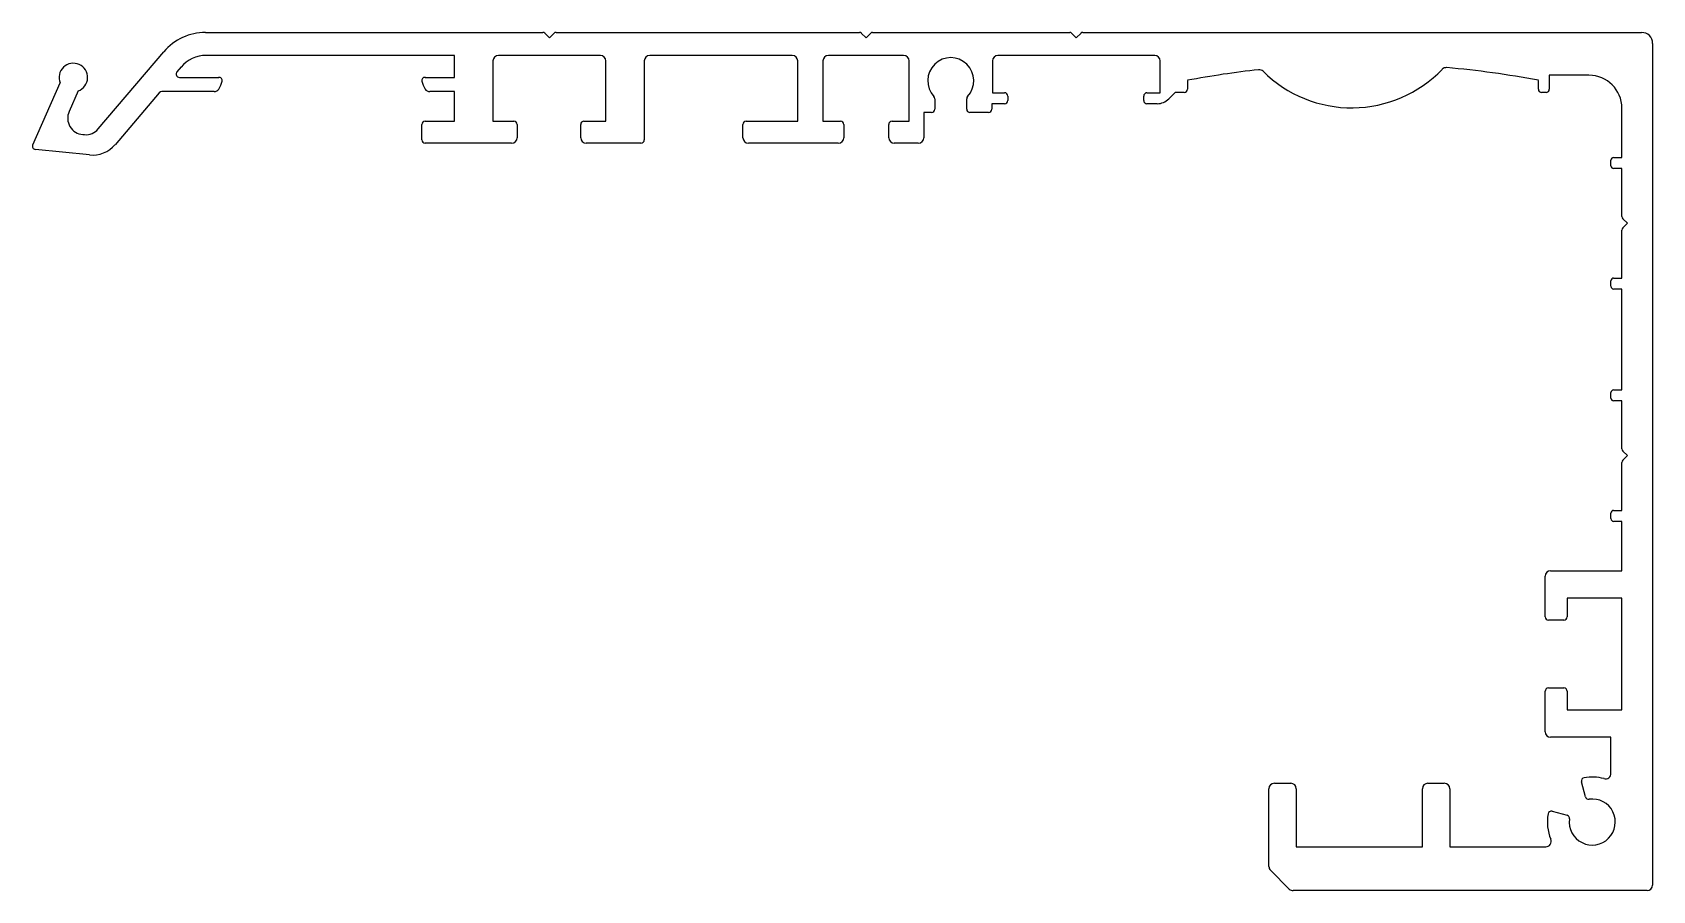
# Model space of a CAD drawing. Extents: x 2763 to 2911, y 1621 to 1700.
import ezdxf

# ---------------------------------------------------------------- set-up
doc = ezdxf.new("R2010")
doc.units = 0
doc.layers.get('0').update_dxf_attribs({"linetype": 'CONTINUOUS'})

msp = doc.modelspace()

# ---------------------------------------------------------------- linework, layer by layer
at = {"linetype": 'BYBLOCK'}
for p, q in [((2778.58, 1699.52), (2809.34, 1699.52)), ((2809.52, 1699.45), (2809.95, 1699.02)), ((2809.95, 1699.02), (2810.37, 1699.45)), ((2810.55, 1699.52), (2838.23, 1699.52)), ((2838.4, 1699.45), (2838.83, 1699.02)), ((2838.83, 1699.02), (2839.26, 1699.45)), ((2839.43, 1699.52), (2857.41, 1699.52)), ((2857.58, 1699.45), (2858.01, 1699.02)), ((2858.01, 1699.02), (2858.44, 1699.45)), ((2858.61, 1699.52), (2909.58, 1699.52)), ((2910.58, 1698.52), (2910.58, 1621.72)), ((2768.79, 1690.72), (2774.77, 1697.76)), ((2801.3, 1697.42), (2778.63, 1697.42)), ((2801.3, 1695.42), (2801.3, 1697.42)), ((2804.8, 1696.92), (2804.8, 1691.42)), ((2814.6, 1697.42), (2805.3, 1697.42)), ((2815.1, 1691.42), (2815.1, 1696.92)), ((2818.6, 1696.92), (2818.6, 1689.72)), ((2832.1, 1697.42), (2819.1, 1697.42)), ((2832.6, 1691.42), (2832.6, 1696.92)), ((2834.9, 1696.92), (2834.9, 1691.42)), ((2842.26, 1697.42), (2835.4, 1697.42)), ((2842.76, 1691.42), (2842.76, 1696.92)), ((2850.36, 1696.92), (2850.36, 1694.02)), ((2865.16, 1697.42), (2850.86, 1697.42)), ((2865.66, 1694.02), (2865.66, 1696.92)), ((2776.35, 1696.37), (2775.96, 1695.92)), ((2776.19, 1695.42), (2779.8, 1695.42)), ((2798.6, 1695.42), (2801.3, 1695.42)), ((2904.78, 1695.62), (2901.16, 1695.62)), ((2901.16, 1695.62), (2901.16, 1694.35)), ((2762.81, 1689.27), (2765.32, 1694.92)), ((2766.97, 1694.19), (2766.13, 1692.31)), ((2774.35, 1694.02), (2770.32, 1689.28)), ((2779.36, 1694.12), (2774.58, 1694.12)), ((2801.3, 1694.12), (2799.03, 1694.12)), ((2801.3, 1691.42), (2801.3, 1694.12)), ((2850.36, 1694.02), (2851.46, 1694.02)), ((2864.46, 1694.02), (2865.66, 1694.02)), ((2867.02, 1694.05), (2866.45, 1693.47)), ((2867.86, 1694.05), (2867.02, 1694.05)), ((2868.16, 1695.15), (2868.16, 1694.35)), ((2900.16, 1694.35), (2900.16, 1695.15)), ((2900.86, 1694.05), (2900.46, 1694.05)), ((2845.11, 1693.47), (2845.11, 1692.51)), ((2848.01, 1692.51), (2848.01, 1693.47)), ((2851.46, 1693.02), (2850.31, 1693.02)), ((2850.31, 1693.02), (2850.31, 1692.51)), ((2851.76, 1693.72), (2851.76, 1693.32)), ((2864.16, 1693.32), (2864.16, 1693.72)), ((2865.38, 1693.02), (2864.46, 1693.02)), ((2907.78, 1688.11), (2907.78, 1692.62)), ((2798.3, 1689.72), (2798.3, 1691.12)), ((2798.6, 1691.42), (2801.3, 1691.42)), ((2804.8, 1691.42), (2806.7, 1691.42)), ((2807, 1691.12), (2807, 1689.92)), ((2812.8, 1689.92), (2812.8, 1691.12)), ((2813.1, 1691.42), (2815.1, 1691.42)), ((2827.6, 1689.92), (2827.6, 1691.12)), ((2827.9, 1691.42), (2832.6, 1691.42)), ((2834.9, 1691.42), (2836.5, 1691.42)), ((2836.8, 1691.12), (2836.8, 1689.92)), ((2840.9, 1689.92), (2840.9, 1691.12)), ((2841.2, 1691.42), (2842.76, 1691.42)), ((2844.81, 1692.21), (2844.1, 1692.21)), ((2844.1, 1692.21), (2844.1, 1689.92)), ((2850.01, 1692.21), (2848.31, 1692.21)), ((2767.38, 1690.21), (2767.53, 1690.2)), ((2806.5, 1689.42), (2798.6, 1689.42)), ((2818.3, 1689.42), (2813.3, 1689.42)), ((2836.3, 1689.42), (2828.1, 1689.42)), ((2843.6, 1689.42), (2841.4, 1689.42)), ((2767.99, 1688.35), (2763.05, 1688.85)), ((2907.03, 1688.11), (2907.78, 1688.11)), ((2906.78, 1687.36), (2906.78, 1687.86)), ((2907.78, 1687.11), (2907.03, 1687.11)), ((2907.78, 1682.73), (2907.78, 1687.11)), ((2908.28, 1682.11), (2907.87, 1682.52)), ((2907.87, 1681.69), (2908.28, 1682.11)), ((2907.78, 1677.11), (2907.78, 1681.48)), ((2906.78, 1676.36), (2906.78, 1676.86)), ((2907.03, 1677.11), (2907.78, 1677.11)), ((2907.78, 1676.11), (2907.03, 1676.11)), ((2907.78, 1666.91), (2907.78, 1676.11)), ((2906.78, 1666.16), (2906.78, 1666.66)), ((2907.03, 1666.91), (2907.78, 1666.91)), ((2907.78, 1665.91), (2907.03, 1665.91)), ((2907.78, 1661.53), (2907.78, 1665.91)), ((2908.28, 1660.91), (2907.87, 1661.32)), ((2907.78, 1655.91), (2907.78, 1660.28)), ((2907.87, 1660.49), (2908.28, 1660.91)), ((2906.78, 1655.16), (2906.78, 1655.66)), ((2907.03, 1655.91), (2907.78, 1655.91)), ((2907.78, 1654.91), (2907.03, 1654.91)), ((2907.78, 1650.41), (2907.78, 1654.91)), ((2900.78, 1646.21), (2900.78, 1649.91)), ((2901.28, 1650.41), (2907.78, 1650.41)), ((2902.78, 1647.91), (2902.78, 1646.21)), ((2907.78, 1647.91), (2902.78, 1647.91)), ((2907.78, 1637.71), (2907.78, 1647.91)), ((2902.48, 1645.91), (2901.08, 1645.91)), ((2900.78, 1635.71), (2900.78, 1639.41)), ((2901.08, 1639.71), (2902.48, 1639.71)), ((2902.78, 1639.41), (2902.78, 1637.71)), ((2902.78, 1637.71), (2907.78, 1637.71)), ((2906.78, 1635.21), (2901.28, 1635.21)), ((2906.78, 1631.92), (2906.78, 1635.21)), ((2875.58, 1623.43), (2875.58, 1630.52)), ((2876.08, 1631.02), (2877.58, 1631.02)), ((2878.08, 1630.52), (2878.08, 1625.22)), ((2889.58, 1625.22), (2889.58, 1630.52)), ((2890.08, 1631.02), (2891.58, 1631.02)), ((2892.08, 1630.52), (2892.08, 1625.22)), ((2904.46, 1629.78), (2904.1, 1631.14)), ((2901.42, 1628.46), (2902.78, 1628.1)), ((2878.08, 1625.22), (2889.58, 1625.22)), ((2892.08, 1625.22), (2900.83, 1625.22)), ((2877.44, 1621.37), (2875.73, 1623.08)), ((2910.08, 1621.22), (2877.79, 1621.22))]:
    msp.add_line(p, q, dxfattribs=at)
for centre, radius, start, end in [((2778.58, 1694.52), 5, 90, 139.6337), ((2809.34, 1699.27), 0.25, 45, 90), ((2810.55, 1699.27), 0.25, 90, 135), ((2838.23, 1699.27), 0.25, 45, 90), ((2839.43, 1699.27), 0.25, 90, 135), ((2857.41, 1699.27), 0.25, 45, 90), ((2858.61, 1699.27), 0.25, 90, 135), ((2909.58, 1698.52), 1, 0, 90), ((2778.63, 1694.42), 3, 90, 139.6337), ((2805.3, 1696.92), 0.5, 90, 180), ((2814.6, 1696.92), 0.5, 0, 90), ((2819.1, 1696.92), 0.5, 90, 180), ((2832.1, 1696.92), 0.5, 0, 90), ((2835.4, 1696.92), 0.5, 90, 180), ((2842.26, 1696.92), 0.5, 0, 90), ((2846.56, 1695.12), 2.1, 316.8166, 223.1834), ((2850.86, 1696.92), 0.5, 90, 180), ((2865.16, 1696.92), 0.5, 0, 90), ((2766.52, 1695.41), 1.3, 289.85, 202.2239), ((2776.19, 1695.72), 0.3, 139.6337, 270), ((2779.8, 1695.13), 0.298, 349.4086, 90.4272), ((2798.6, 1695.13), 0.298, 89.5728, 190.5914), ((2884.16, 1610.45), 86.2, 96.3364, 100.697), ((2874.7, 1695.62), 0.5, 45.1604, 96.3364), ((2883.13, 1704.1), 11.46, 225.1604, 316.0928), ((2891.75, 1695.81), 0.5, 84.9168, 136.0928), ((2884.16, 1610.45), 86.2, 79.303, 84.9168), ((2904.78, 1692.62), 3, 0, 90), ((2774.58, 1693.82), 0.3, 90, 139.6337), ((2779.36, 1694.62), 0.5, 270, 327.8892), ((2777.63, 1695.71), 2.54, 327.8892, 345.4655), ((2800.76, 1695.71), 2.54, 194.5345, 212.1108), ((2799.03, 1694.62), 0.5, 212.1108, 270), ((2851.46, 1693.72), 0.3, 0, 90), ((2864.46, 1693.72), 0.3, 90, 180), ((2867.86, 1694.35), 0.3, 270, 0), ((2900.46, 1694.35), 0.3, 180, 270), ((2900.86, 1694.35), 0.3, 270, 0), ((2767.5, 1691.7), 1.5, 156.037, 265.4928), ((2844.81, 1692.51), 0.3, 270, 0), ((2844.81, 1693.47), 0.3, 0, 43.1834), ((2848.31, 1693.47), 0.3, 136.8166, 180), ((2848.31, 1692.51), 0.3, 180, 270), ((2850.01, 1692.51), 0.3, 270, 0), ((2851.46, 1693.32), 0.3, 270, 0), ((2864.46, 1693.32), 0.3, 180, 270), ((2865.38, 1694.52), 1.5, 270, 315.709), ((2798.6, 1691.12), 0.3, 90, 180), ((2806.7, 1691.12), 0.3, 0, 90), ((2813.1, 1691.12), 0.3, 90, 180), ((2827.9, 1691.12), 0.3, 90, 180), ((2836.5, 1691.12), 0.3, 0, 90), ((2841.2, 1691.12), 0.3, 90, 180), ((2767.65, 1691.69), 1.5, 265.4928, 319.6337), ((2798.6, 1689.72), 0.3, 180, 270), ((2806.5, 1689.92), 0.5, 270, 0), ((2813.3, 1689.92), 0.5, 180, 270), ((2818.3, 1689.72), 0.3, 270, 0), ((2828.1, 1689.92), 0.5, 180, 270), ((2836.3, 1689.92), 0.5, 270, 0), ((2841.4, 1689.92), 0.5, 180, 270), ((2843.6, 1689.92), 0.5, 270, 0), ((2763.08, 1689.15), 0.3, 156.037, 264.1722), ((2768.26, 1691.03), 2.7, 264.1722, 319.6337), ((2907.03, 1687.86), 0.25, 90, 180), ((2907.03, 1687.36), 0.25, 180, 270), ((2908.08, 1682.73), 0.3, 180, 225), ((2908.08, 1681.48), 0.3, 135, 180), ((2907.03, 1676.86), 0.25, 90, 180), ((2907.03, 1676.36), 0.25, 180, 270), ((2907.03, 1666.66), 0.25, 90, 180), ((2907.03, 1666.16), 0.25, 180, 270), ((2908.08, 1661.53), 0.3, 180, 225), ((2908.08, 1660.28), 0.3, 135, 180), ((2907.03, 1655.66), 0.25, 90, 180), ((2907.03, 1655.16), 0.25, 180, 270), ((2901.28, 1649.91), 0.5, 90, 180), ((2901.08, 1646.21), 0.3, 180, 270), ((2902.48, 1646.21), 0.3, 270, 0), ((2901.08, 1639.41), 0.3, 90, 180), ((2902.48, 1639.41), 0.3, 0, 90), ((2901.28, 1635.71), 0.5, 180, 270), ((2906.28, 1631.92), 0.5, 254.8412, 0), ((2876.08, 1630.52), 0.5, 90, 180), ((2877.58, 1630.52), 0.5, 0, 90), ((2890.08, 1630.52), 0.5, 90, 180), ((2891.58, 1630.52), 0.5, 0, 90), ((2904.39, 1631.22), 0.3, 100.4719, 195), ((2905.08, 1627.48), 4.1, 74.8412, 100.4719), ((2905.08, 1627.48), 2.1, 172.1808, 97.8192), ((2904.75, 1629.86), 0.3, 195, 277.8192), ((2905.08, 1627.48), 4.1, 169.5281, 202.4731), ((2901.34, 1628.17), 0.3, 75, 169.5281), ((2902.7, 1627.81), 0.3, 352.1808, 75), ((2900.83, 1625.72), 0.5, 270, 22.4731), ((2876.08, 1623.43), 0.5, 180, 225), ((2877.79, 1621.72), 0.5, 225, 270), ((2910.08, 1621.72), 0.5, 270, 0)]:
    msp.add_arc(centre, radius, start, end, dxfattribs=at)

doc.saveas('drawing.dxf')
